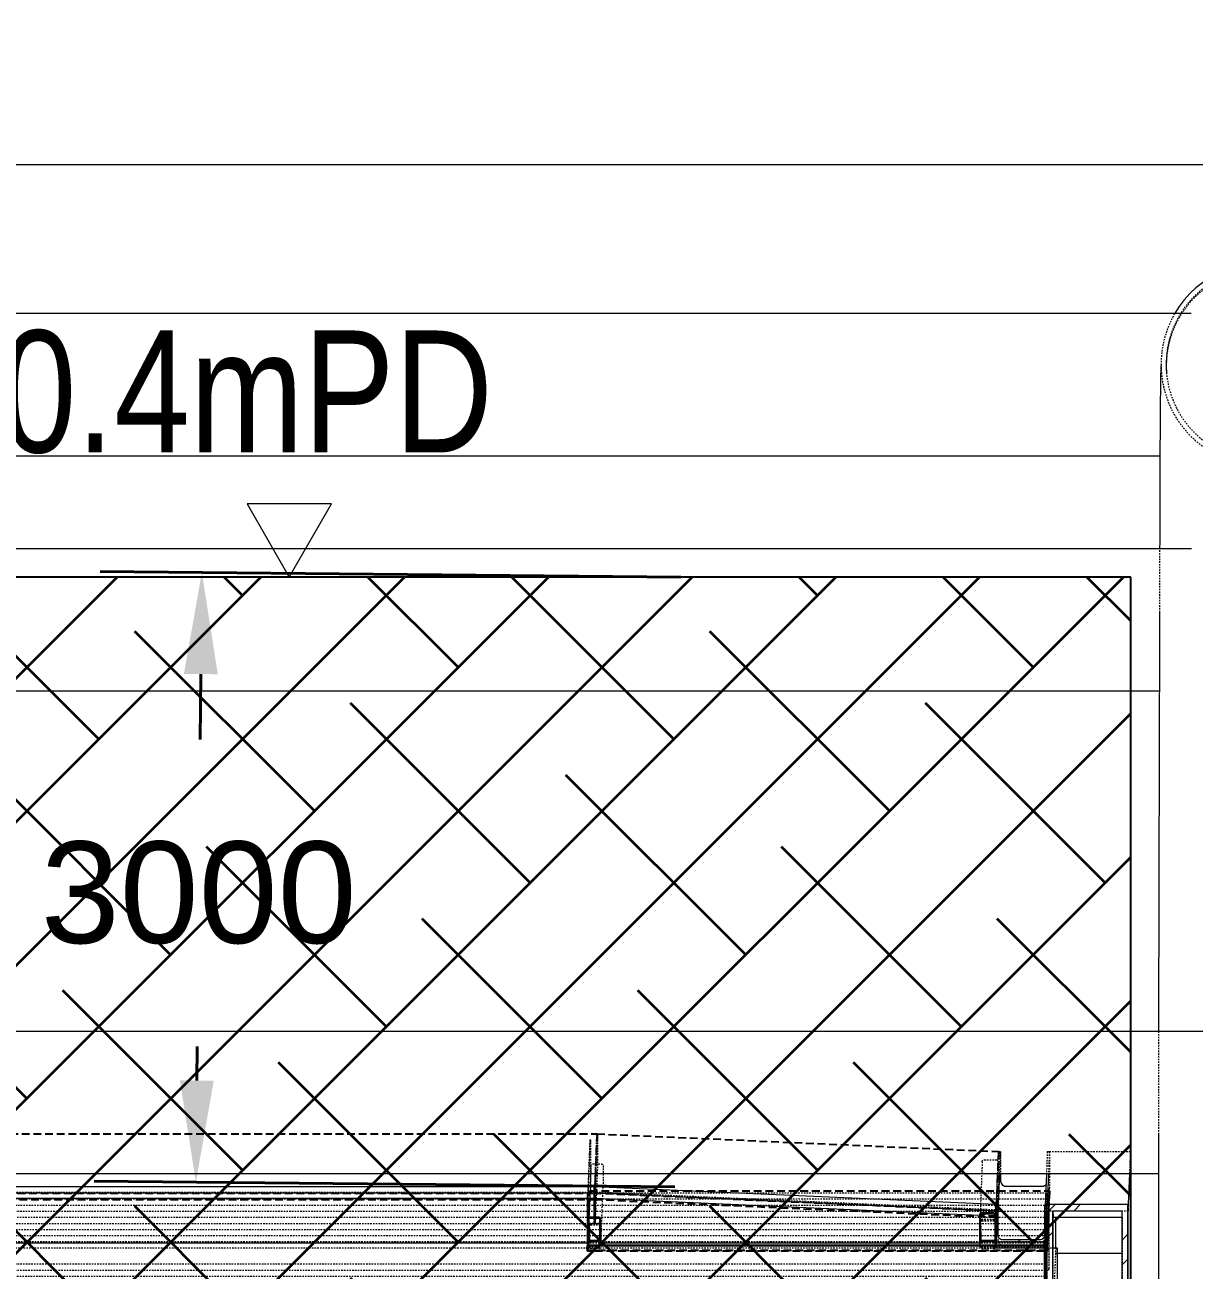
# Model space of a CAD drawing. Header units: millimetres. Extents: x 50357 to 985146, y 723188 to 1803594.
# Drawn here: x 877864 to 883615, y 751164 to 757290 of the extents above; entities that cross this region are included whole.
import ezdxf
from ezdxf.enums import TextEntityAlignment as Align

# ---------------------------------------------------------------- set-up
doc = ezdxf.new("R2010")
doc.units = ezdxf.units.MM
doc.header["$LTSCALE"] = 3
doc.header["$MEASUREMENT"] = 0
doc.linetypes.add('DASHED', pattern=[19.05, 12.7, -6.35])
doc.linetypes.add('Member Hidden', pattern=[4.5, 2.5, -2])
doc.layers.get('Defpoints').update_dxf_attribs({"color": 32})
for name, color, linetype, lineweight in [('-Dim', 7, 'Continuous', 40), ('01-txt', 7, 'Continuous', 25), ('Hatch (HOR not under LTC submission)', 252, 'Continuous', 35)]:
    doc.layers.add(name, color=color, linetype=linetype, lineweight=lineweight)
doc.layers.add('00-TITLEBOX', color=7, linetype='Continuous')
for name, color, linetype, lineweight, true_color in [('A-FLOR', 7, 'Continuous', 5, 0x6e6e6e), ('A-FLOR-HDLN', 7, 'DASHED', 25, 0x6e6e6e), ('A-FLOR-PATT', 7, 'Continuous', 13, 0x6e6e6e), ('S-BEAM', 7, 'Continuous', 13, 0x6e6e6e), ('S-BEAM-HDLN', 7, 'Member Hidden', 13, 0x6e6e6e)]:
    doc.layers.add(name, color=color, linetype=linetype, lineweight=lineweight, true_color=true_color)
doc.styles.get("Standard").update_dxf_attribs({"font": 'arial.ttf'})
doc.styles.add('Style-Arial', font='arial.ttf', dxfattribs={"width": 0.8, "height": 5})
doc.dimstyles.get("Standard").update_dxf_attribs({"dimtxt": 0.5, "dimasz": 0.5, "dimexe": 0.18, "dimexo": 0.0625, "dimgap": 0.09, "dimtad": 0, "dimtih": 1, "dimtoh": 1, "dimdec": 3, "dimzin": 0, "dimdsep": 46, "dimtxsty": 'Standard', "dimcen": 0.09, "dimclrd": 256, "dimclre": 256, "dimclrt": 256, "dimadec": 0, "dimazin": 0, "dimtfac": 1, "dimtdec": 3, "dimtofl": 0, "dimtmove": 0, "dimatfit": 3, "dimfxl": 1, "dimtolj": 1, "dimtzin": 0, "dimlwd": -1, "dimlwe": -1, "dimarcsym": 0})
pattern_1 = [(45, (939408.4, 738060), (-251.4472, 251.4472), []), (45, (939408.4, 738441), (-251.4472, 251.4472), [])]

# ---------------------------------------------------------------- blocks, each defined once
blk = doc.blocks.new('*D346')
at = {"layer": '-Dim', "transparency": 16777216}
for p, q in [((881090.1, 754573.4), (878234.2, 754601.4)), ((878729.2, 754096.5), (878726.1, 753774.7)), ((878709.6, 752096.6), (878711.2, 752263.8)), ((881060.7, 751573.5), (878204.7, 751601.5))]:
    blk.add_line(p, q, dxfattribs=at)
for points in [[(878645.9, 754097.3), (878812.6, 754095.7), (878734.1, 754596.5)], [(878626.3, 752097.4), (878792.9, 752095.8), (878704.7, 751596.6)]]:
    blk.add_solid(points, dxfattribs=at)
at = {"layer": 'Defpoints', "color": 0, "transparency": 16777216}
for p in [(878734.1, 754596.5), (881090.2, 754573.4), (881060.7, 751573.5)]:
    blk.add_point(p, dxfattribs=at)
at = {"layer": '-Dim', "transparency": 16777216, "insert": (878718.7, 753019.2), "char_height": 500, "attachment_point": 5}
blk.add_mtext('\\A1;3000', dxfattribs=at)
blk = doc.blocks.new('Built Up Member - S6_BUILT-UP BOX D350xB150xTF11xTW11 THK-3509503-SEC D_1')
at = {"layer": 'S-BEAM-HDLN'}
for p, q in [((-673680.6, 27116.3), (-673680.6, 27355)), ((-673680.6, 27355), (-672134.7, 27355)), ((-672132.5, 27355), (-671535.6, 27355)), ((-671533.1, 27355), (-668399.7, 27355)), ((-668397.2, 27355), (-667804.1, 27355)), ((-667801.9, 27355), (-666243.3, 27355)), ((-666243.2, 27355), (-666243.3, 27355)), ((-666243.3, 27355), (-666243.3, 27005)), ((-666243.3, 27344), (-666243.2, 27344)), ((-666243.2, 27344), (-666243.2, 27355)), ((-666243.2, 27344), (-666243.2, 27016)), ((-673680.6, 27005), (-673680.6, 27115.9)), ((-673680.6, 27005), (-666243.3, 27005)), ((-666243.2, 27016), (-666243.3, 27016)), ((-666243.3, 27005), (-666243.2, 27005)), ((-666243.2, 27005), (-666243.2, 27016))]:
    blk.add_line(p, q, dxfattribs=at)
blk = doc.blocks.new('Built Up Member - S6_BUILT-UP BOX D350xB150xTF11xTW11 THK-3509505-SEC D_1')
at = {"layer": 'S-BEAM-HDLN'}
for p, q in [((-673681.8, 27138.5), (-673681.8, 27325)), ((-673681.8, 27325), (-672811.9, 27325)), ((-672809.7, 27325), (-672212.8, 27325)), ((-672210.2, 27325), (-672134.7, 27325)), ((-672132.5, 27325), (-672088.3, 27325)), ((-672086.1, 27325), (-671535.6, 27325)), ((-671533.4, 27325), (-668399.7, 27325)), ((-668397.5, 27325), (-667846.5, 27325)), ((-667844.2, 27325), (-667804.1, 27325)), ((-667801.9, 27325), (-667722.7, 27325)), ((-667720.2, 27325), (-667127.2, 27325)), ((-667124.9, 27325), (-666231.8, 27325)), ((-666231.7, 27325), (-666231.8, 27325)), ((-666231.8, 27325), (-666231.8, 26975)), ((-666231.7, 27314), (-666231.7, 27325)), ((-666231.8, 27314), (-666231.7, 27314)), ((-666231.7, 27314), (-666231.7, 26986)), ((-673681.8, 26975), (-673681.8, 27138.2)), ((-673681.8, 26975), (-666231.8, 26975)), ((-666231.7, 26986), (-666231.8, 26986)), ((-666231.8, 26975), (-666231.7, 26975)), ((-666231.7, 26975), (-666231.7, 26986))]:
    blk.add_line(p, q, dxfattribs=at)
blk = doc.blocks.new('Built Up Member - S6_BUILT-UP BOX D350xB150xTF11xTW11 THK-V93-SEC D_1')
at = {"layer": 'S-BEAM-HDLN'}
for p, q in [((-673670.3, 26945), (-673670.3, 27295)), ((-673670.3, 27295), (-672889.9, 27295)), ((-672887.4, 27295), (-672811.9, 27295)), ((-672809.7, 27295), (-672765.4, 27295)), ((-672763.1, 27295), (-672212.8, 27295)), ((-672210.5, 27295), (-672088.3, 27295)), ((-672086.1, 27295), (-667846.5, 27295)), ((-667844.2, 27295), (-667722.7, 27295)), ((-667720.5, 27295), (-667169.4, 27295)), ((-667167.2, 27295), (-667127.2, 27295)), ((-667124.9, 27295), (-667045.7, 27295)), ((-667043.1, 27295), (-666245.7, 27295)), ((-666245.6, 27295), (-666245.7, 27295)), ((-666245.7, 27295), (-666245.7, 26945)), ((-666245.7, 27284), (-666245.6, 27284)), ((-666245.6, 27284), (-666245.6, 27295)), ((-666245.6, 27284), (-666245.6, 26956)), ((-673670.3, 26945), (-666245.7, 26945)), ((-666245.6, 26956), (-666245.7, 26956)), ((-666245.7, 26945), (-666245.6, 26945)), ((-666245.6, 26945), (-666245.6, 26956))]:
    blk.add_line(p, q, dxfattribs=at)
blk = doc.blocks.new('Built Up Member - S6_BUILT-UP BOX D350xB150xTF11xTW11 THK-V94-SEC D_1')
at = {"layer": 'S-BEAM-HDLN'}
for p, q in [((-673671.5, 26915), (-673671.5, 27265)), ((-673671.5, 27265), (-673441.5, 27265)), ((-673440.2, 27265), (-672889.9, 27265)), ((-672887.7, 27265), (-672765.4, 27265)), ((-672763.1, 27265), (-667169.4, 27265)), ((-667167.2, 27265), (-667045.7, 27265)), ((-667043.4, 27265), (-666492.3, 27265)), ((-666491.2, 27265), (-666246.9, 27265)), ((-666246.8, 27265), (-666246.9, 27265)), ((-666246.9, 27265), (-666246.9, 26915)), ((-666246.8, 27254), (-666246.8, 27265)), ((-666246.9, 27254), (-666246.8, 27254)), ((-666246.8, 27254), (-666246.8, 26926)), ((-673671.5, 26915), (-666246.9, 26915)), ((-666246.8, 26926), (-666246.9, 26926)), ((-666246.9, 26915), (-666246.8, 26915)), ((-666246.8, 26915), (-666246.8, 26926))]:
    blk.add_line(p, q, dxfattribs=at)
blk = doc.blocks.new('Built Up Member - S6_BUILT-UP BOX D350xB150xTF11xTW11 THK-V95-SEC D_1')
at = {"layer": 'S-BEAM-HDLN'}
for p, q in [((-673672.7, 26885), (-673672.7, 27235)), ((-673672.7, 27235), (-673441.5, 27235)), ((-673440.2, 27235), (-666492.3, 27235)), ((-666491.2, 27235), (-666248.1, 27235)), ((-666248, 27235), (-666248.1, 27235)), ((-666248.1, 27235), (-666248.1, 26885)), ((-666248.1, 27224), (-666248, 27224)), ((-666248, 27224), (-666248, 27235)), ((-666248, 27224), (-666248, 26896)), ((-666248, 26896), (-666248.1, 26896)), ((-666248, 26885), (-666248, 26896)), ((-673672.7, 26885), (-666248.1, 26885)), ((-666248.1, 26885), (-666248, 26885))]:
    blk.add_line(p, q, dxfattribs=at)
blk = doc.blocks.new('Built Up Member - S6_BUILT-UP BOX D350xB150xTF11xTW11 THK-V96-SEC D_1')
at = {"layer": 'S-BEAM-HDLN'}
for p, q in [((-673673.9, 26855), (-673673.9, 27205)), ((-673673.9, 27205), (-666249.3, 27205)), ((-666249.2, 27205), (-666249.3, 27205)), ((-666249.3, 27205), (-666249.3, 26855)), ((-666249.2, 27194), (-666249.2, 27205)), ((-666249.3, 27194), (-666249.2, 27194)), ((-666249.2, 27194), (-666249.2, 26866)), ((-673673.9, 26855), (-666249.3, 26855)), ((-666249.2, 26866), (-666249.3, 26866)), ((-666249.3, 26855), (-666249.2, 26855)), ((-666249.2, 26855), (-666249.2, 26866))]:
    blk.add_line(p, q, dxfattribs=at)
blk = doc.blocks.new('Built Up Member - S6_BUILT-UP BOX D350xB150xTF11xTW11 THK-3509506-SEC D_1')
at = {"layer": 'S-BEAM-HDLN'}
for p, q in [((-673676.3, 26795), (-673676.3, 27145)), ((-673676.3, 27145), (-666251.7, 27145)), ((-666251.6, 27145), (-666251.7, 27145)), ((-666251.7, 27145), (-666251.7, 27117.2)), ((-666251.6, 27134), (-666251.6, 27145)), ((-666251.7, 27134), (-666251.6, 27134)), ((-666251.7, 27116.9), (-666251.7, 26795)), ((-666251.6, 27134), (-666251.6, 27117.5)), ((-666251.6, 27117.1), (-666251.6, 26806)), ((-673676.3, 26795), (-666251.7, 26795)), ((-666251.6, 26806), (-666251.7, 26806)), ((-666251.7, 26795), (-666251.6, 26795)), ((-666251.6, 26795), (-666251.6, 26806))]:
    blk.add_line(p, q, dxfattribs=at)
blk = doc.blocks.new('Built Up Member - S6_BUILT-UP BOX D350xB150xTF11xTW11 THK-V97-SEC D_1')
at = {"layer": 'S-BEAM-HDLN'}
for p, q in [((-673677.5, 26765), (-673677.5, 27115)), ((-673677.5, 27115), (-666252.9, 27115)), ((-666252.8, 27115), (-666252.9, 27115)), ((-666252.9, 27115), (-666252.9, 27113.1)), ((-666252.9, 27112.7), (-666252.9, 26765)), ((-666252.9, 27104), (-666252.8, 27104)), ((-666252.8, 27113.4), (-666252.8, 27115)), ((-666252.8, 27104), (-666252.8, 27113)), ((-666252.8, 27104), (-666252.8, 26776)), ((-666252.8, 26776), (-666252.9, 26776)), ((-666252.8, 26765), (-666252.8, 26776)), ((-673677.5, 26765), (-666252.9, 26765)), ((-666252.9, 26765), (-666252.8, 26765))]:
    blk.add_line(p, q, dxfattribs=at)
blk = doc.blocks.new('Built Up Member - S6_BUILT-UP BOX D350xB150xTF11xTW11 THK-3509507-SEC D_1')
at = {"layer": 'S-BEAM'}
for p, q in [((-666211.4, 27085), (-666191.4, 27085)), ((-666191.3, 27085), (-666191.4, 27085)), ((-666191.4, 27085), (-666191.4, 26797)), ((-666191.3, 27074), (-666191.3, 27085)), ((-666191.3, 27074), (-666191.3, 27074)), ((-666191.3, 27074), (-666191.3, 26797)), ((-666241.4, 26735), (-666191.4, 26735)), ((-666191.4, 26735), (-666191.3, 26735))]:
    blk.add_line(p, q, dxfattribs=at)
at = {"layer": 'S-BEAM-HDLN'}
for p, q in [((-673691.4, 27085), (-666211.4, 27085)), ((-673691.4, 26735), (-673691.4, 27084)), ((-666191.3, 27074), (-666191.3, 27074)), ((-666191.4, 26797), (-666191.4, 26735)), ((-666191.3, 26797), (-666191.3, 26746)), ((-666191.3, 26735), (-666191.3, 26746)), ((-666191.3, 26746), (-666191.3, 26746))]:
    blk.add_line(p, q, dxfattribs=at)
blk = doc.blocks.new('Built Up Member - S6_BUILT-UP BOX D350xB150xTF11xTW11 THK-3509497-SEC D_1')
at = {"layer": 'S-BEAM'}
for p, q in [((-673680, 27098.1), (-673680, 27103.9)), ((-673680, 26759.5), (-673680, 27088.1)), ((-673443, 27109.5), (-673437.3, 27109.5)), ((-673437.1, 27109.5), (-673435, 27109.5)), ((-673370.7, 27109.5), (-671490, 27109.5)), ((-671445.8, 27109.5), (-671436.2, 27109.5)), ((-671433.2, 27109.5), (-668503.2, 27109.5)), ((-668500.2, 27109.5), (-668489.5, 27109.5)), ((-668445.3, 27109.5), (-666565, 27109.5)), ((-666500.7, 27109.5), (-666492.9, 27109.5)), ((-666255.4, 27106.6), (-666255.4, 27098)), ((-666255.4, 27098.5), (-666255.3, 27098.5)), ((-666255.4, 27088.1), (-666255.4, 26759.5)), ((-666255.3, 27098.5), (-666255.3, 27105.1)), ((-666255.3, 27086.7), (-666255.3, 26770.5)), ((-673680, 26759.5), (-666255.4, 26759.5)), ((-666255.3, 26770.5), (-666255.4, 26770.5)), ((-666255.4, 26759.5), (-666255.3, 26759.5)), ((-666255.3, 26759.5), (-666255.3, 26770.5))]:
    blk.add_line(p, q, dxfattribs=at)
at = {"layer": 'S-BEAM-HDLN'}
for p, q in [((-673680, 27103.9), (-673680, 27109.5)), ((-673680, 27109.5), (-673443.1, 27109.5)), ((-673680, 27088.1), (-673680, 27098)), ((-673437.2, 27109.5), (-673437.1, 27109.5)), ((-673435, 27109.5), (-673370.8, 27109.5)), ((-671489.9, 27109.5), (-671445.8, 27109.5)), ((-671436.2, 27109.5), (-671433.3, 27109.5)), ((-668503.2, 27109.5), (-668500.3, 27109.5)), ((-668489.5, 27109.5), (-668445.4, 27109.5)), ((-666565, 27109.5), (-666500.8, 27109.5)), ((-666492.8, 27109.5), (-666255.4, 27109.5)), ((-666255.3, 27109.5), (-666255.4, 27109.5)), ((-666255.4, 27109.5), (-666255.4, 27106.7)), ((-666255.4, 27098.5), (-666255.3, 27098.5)), ((-666255.4, 27098), (-666255.4, 27088.1)), ((-666255.3, 27105.2), (-666255.3, 27109.5)), ((-666255.3, 27098.5), (-666255.3, 27086.7)), ((-666255.3, 26770.5), (-666255.4, 26770.5))]:
    blk.add_line(p, q, dxfattribs=at)
blk = doc.blocks.new('Circular Hollow Sections - A1_CHS Ø 1000x25 THK-3673371-SEC D_1')
at = {"layer": 'S-BEAM', "flags": 128}
for points in [[(-665685.5, 30522.8), (-665685.4, 30560.3), (-665684.1, 30925.6), (-665682.8, 31192.6), (-665681.4, 31360.8), (-665680.3, 31417.1)], [(-665690.6, 28148), (-665689.3, 28880.6), (-665688, 29537), (-665686.7, 30097.1), (-665686.4, 30211.7)], [(-665693.1, 26345.9), (-665691.8, 27283.8), (-665691.3, 27643)]]:
    blk.add_lwpolyline(points, dxfattribs=at)
at = {"layer": 'S-BEAM-HDLN'}
blk.add_line((-665686.4, 30211.8), (-665685.5, 30522.8), dxfattribs=at)
at = {"layer": 'S-BEAM-HDLN', "flags": 128}
for points in [[(-665680.3, 31417.1), (-665680.1, 31429.9), (-665680, 31431)], [(-665691.3, 27643), (-665690.6, 28129.2), (-665690.6, 28148)]]:
    blk.add_lwpolyline(points, dxfattribs=at)
blk = doc.blocks.new('Circular Hollow Sections - A1_CHS Ø 1000x25 THK-5263667-SEC D_1')
at = {"layer": 'S-BEAM'}
blk.add_line((-664679.6, 31423.6), (-664680, 31431), dxfattribs=at)
blk.add_ellipse((-665180, 31431), major_axis=(497.1, 53.6), ratio=0.999987, start_param=6.17583, end_param=8.795606, dxfattribs=at)
for points in [[(-664681.2, 31463.4), (-664681.2, 31463.2), (-664681.2, 31463), (-664681.2, 31462.8)], [(-664679.6, 31423.6), (-664679.6, 31411), (-664680.1, 31398.4), (-664681, 31385.8)]]:
    blk.add_open_spline(points, degree=3, dxfattribs=at)
at = {"layer": 'S-BEAM-HDLN'}
blk.add_line((-665680, 31431), (-665679.6, 31423.6), dxfattribs=at)
for major_axis, start_param, end_param in [((472.3, 50.9), 6.17583, 9.317423), ((497.1, 53.6), 2.51252, 3.034237), ((497.1, 53.6), 3.034237, 6.17583), ((472.3, 50.9), 3.034237, 4.277672), ((472.3, 50.9), 4.278331, 6.17583)]:
    blk.add_ellipse((-665180, 31431), major_axis=major_axis, ratio=0.999987, start_param=start_param, end_param=end_param, dxfattribs=at)
blk.add_open_spline([(-664706.3, 31463.6), (-664707.3, 31475.7), (-664711.9, 31513.1), (-664727.1, 31574.7), (-664757.2, 31645.3), (-664798.2, 31710.2), (-664849.1, 31767.7), (-664908.6, 31816.2), (-664975.1, 31854.6), (-665046.9, 31881.9), (-665122.1, 31897.2), (-665198.8, 31900.3), (-665275.1, 31891.1), (-665348.8, 31869.7), (-665418.2, 31836.8), (-665481.3, 31793.2), (-665536.7, 31740), (-665580.9, 31681.1), (-665614.2, 31619.2), (-665637.4, 31556.2), (-665649.1, 31501.5), (-665653.8, 31457.1), (-665654.6, 31434.8), (-665654.6, 31423.6)], degree=3, knots=[0.0268149, 0.0268149, 0.0268149, 0.0268149, 0.0512821, 0.1025641, 0.1538462, 0.2051282, 0.2564103, 0.3076923, 0.3589744, 0.4102564, 0.4615385, 0.5128205, 0.5641026, 0.6153846, 0.6666667, 0.7179487, 0.7692308, 0.8205128, 0.8653846, 0.9102564, 0.9551282, 0.9775641, 1, 1, 1, 1], dxfattribs=at)
for points in [[(-665654.6, 31423.6), (-665654.6, 31413.1), (-665654.3, 31402.7), (-665653.6, 31392.3)], [(-664679.6, 31428.3), (-664679.6, 31426.7), (-664679.6, 31425.2), (-664679.6, 31423.6)]]:
    blk.add_open_spline(points, degree=3, dxfattribs=at)
blk = doc.blocks.new('Rectangular Hollow Sections - RHS120x60x5-V17-SEC D_1')
at = {"layer": 'S-BEAM'}
for p, q in [((-668497.8, 27226.1), (-668497.8, 27126.1)), ((-668492.8, 27126.1), (-668492.8, 27226.1)), ((-668447.8, 27236.1), (-668487.8, 27236.1)), ((-668487.8, 27231.1), (-668447.8, 27231.1)), ((-668442.8, 27226.1), (-668442.8, 27126.1)), ((-668436.3, 27200.2), (-668437.8, 27226.6)), ((-668437.8, 27126.1), (-668437.8, 27226.1)), ((-668491.3, 27151.4), (-668491.3, 27122.6)), ((-668436.3, 27151.4), (-668436.3, 27109.5)), ((-668497.7, 27125.6), (-668496.5, 27102.8)), ((-668447.8, 27121.1), (-668487.8, 27121.1)), ((-668487.8, 27116.1), (-668447.8, 27116.1))]:
    blk.add_line(p, q, dxfattribs=at)
at = {"layer": 'S-BEAM', "flags": 128}
for points in [[(-668487.8, 27236.1), (-668490, 27235.9), (-668492.1, 27235.1), (-668494, 27233.9), (-668495.6, 27232.3), (-668496.8, 27230.4), (-668497.5, 27228.3), (-668497.8, 27226.1)], [(-668492.8, 27226.1), (-668492.6, 27227.2), (-668492.3, 27228.3), (-668491.7, 27229.2), (-668490.9, 27230), (-668489.9, 27230.6), (-668488.9, 27231), (-668487.8, 27231.1)], [(-668437.8, 27226.1), (-668438, 27228.3), (-668438.7, 27230.4), (-668439.9, 27232.3), (-668441.5, 27233.9), (-668443.4, 27235.1), (-668445.5, 27235.9), (-668447.8, 27236.1)], [(-668447.8, 27231.1), (-668446.6, 27231), (-668445.6, 27230.6), (-668444.6, 27230), (-668443.8, 27229.2), (-668443.2, 27228.3), (-668442.9, 27227.2), (-668442.8, 27226.1)], [(-668497.8, 27126.1), (-668497.5, 27123.9), (-668496.8, 27121.8), (-668495.6, 27119.9), (-668494, 27118.3), (-668492.3, 27117.2)], [(-668487.8, 27121.1), (-668488.9, 27121.2), (-668489.9, 27121.6), (-668490.9, 27122.2), (-668491.7, 27123), (-668492.3, 27123.9), (-668492.6, 27125), (-668492.8, 27126.1)], [(-668492.1, 27117.1), (-668490, 27116.3), (-668487.8, 27116.1)], [(-668447.8, 27116.1), (-668445.5, 27116.3), (-668443.4, 27117.1), (-668441.5, 27118.3), (-668439.9, 27119.9), (-668438.7, 27121.8), (-668438, 27123.9), (-668437.8, 27126.1)], [(-668442.8, 27126.1), (-668442.9, 27125), (-668443.2, 27123.9), (-668443.8, 27123), (-668444.6, 27122.2), (-668445.6, 27121.6), (-668446.6, 27121.2), (-668447.8, 27121.1)]]:
    blk.add_lwpolyline(points, dxfattribs=at)
at = {"layer": 'S-BEAM-HDLN'}
for p, q in [((-668446.3, 27204.6), (-668486.3, 27204.6)), ((-668491.3, 27199.6), (-668491.3, 27151.5)), ((-668436.3, 27199.6), (-668436.3, 27151.4)), ((-668496.5, 27102.8), (-668496.3, 27099.1)), ((-668496.3, 27099.6), (-668496.3, 27103)), ((-668446.3, 27089.6), (-668486.3, 27089.6)), ((-668436.3, 27109.5), (-668436.3, 27099.6))]:
    blk.add_line(p, q, dxfattribs=at)
for centre, major_axis, start_param, end_param in [((-668486.3, 27199.6), (4.99, 0.27), 1.516527, 3.087323), ((-668446.3, 27199.6), (4.99, 0.27), 0.731129, 1.516528), ((-668486.3, 27099.6), (9.99, 0.54), 3.087324, 4.65812), ((-668446.3, 27099.6), (9.99, 0.54), 4.65812, 6.228916)]:
    blk.add_ellipse(centre, major_axis=major_axis, ratio=0.999952, start_param=start_param, end_param=end_param, dxfattribs=at)

msp = doc.modelspace()

# ---------------------------------------------------------------- hatches: boundary and pattern name
at = {"layer": 'A-FLOR-PATT'}
h = msp.add_hatch(dxfattribs=at)
h.set_pattern_fill('FP_1', color=256, style=0, pattern_type=2)
h.set_pattern_definition(pattern_1)
h.paths.add_polyline_path([(882889.3695, 751284.0135), (882889.3695, 751287.0135), (880629.1685, 751287.0257), (880629.1685, 751284.0257), (882811.6989, 751284.014)], flags=0)
h.paths.add_polyline_path([(877699.1758, 751284.0417), (877699.1758, 751287.0417), (875439.1754, 751287.0538), (875439.1754, 751284.0538), (877683.7323, 751284.0418)], flags=0)
at = {"layer": 'Hatch (HOR not under LTC submission)'}
h = msp.add_hatch(dxfattribs=at)
h.set_pattern_fill('ANSI38', color=256, scale=4000)
h.paths.add_polyline_path([(883302.7731, 754573.5724), (867748.3436, 754573.5724), (867748.3436, 741228.5978), (870806.1362, 741227.6876), (883302.7731, 741227.6882)])
at = {"layer": 'S-BEAM'}
h = msp.add_hatch(dxfattribs=at)
h.set_pattern_fill('FP_1', color=256, style=0, pattern_type=2)
h.set_pattern_definition(pattern_1)
h.paths.add_polyline_path([(882889.3169, 751302.5139), (882889.3169, 751482.5228), (882879.3169, 751482.5229), (882878.6901, 751331.9524), (882876.8412, 751326.6681), (882873.8627, 751321.9277), (882869.9042, 751317.969), (882865.164, 751314.9904), (882859.88, 751313.1414), (882854.3169, 751312.5146), (882668.7539, 751313.1424), (882663.4698, 751314.9915), (882658.7297, 751317.9701), (882654.7711, 751321.9289), (882651.7927, 751326.6693), (882649.9382, 751332.0024), (882649.3169, 751337.5169), (882649.3169, 751482.5241), (882639.3169, 751482.5241), (882639.3169, 751302.5152), (882811.6989, 751302.5143)], flags=0)
h = msp.add_hatch(dxfattribs=at)
h.set_pattern_fill('FP_1', color=256, style=0, pattern_type=2)
h.set_pattern_definition(pattern_1)
h.paths.add_polyline_path([(883289.317, 750956.0227), (883289.317, 751486.0482), (882889.3169, 751486.0503), (882889.3169, 750956.0248), (883125.656, 750956.0236)], flags=0)
h.paths.add_polyline_path([(883259.317, 750986.0243), (882919.3169, 750986.0261), (882919.3169, 751456.0487), (883259.317, 751456.0469), (883259.317, 751060.7542)], flags=0)

# ---------------------------------------------------------------- linework, layer by layer
at = {"linetype": 'Continuous', "lineweight": 0, "ltscale": 2, "flags": 128}
msp.add_lwpolyline([(851718.8573, 756603.5248), (870436.0915, 756603.5248), (870686.0915, 755916.6554), (871186.0915, 757290.3941), (871436.0915, 756603.5248), (892174.2785, 756603.5248)], dxfattribs=at)
at = {"layer": '00-TITLEBOX'}
msp.add_lwpolyline([(883302.7731, 754573.5724), (867748.3436, 754573.5724), (867748.3436, 741228.5978), (870806.1362, 741227.6876), (883302.7731, 741227.6882)], close=True, dxfattribs=at)
at = {"layer": '01-txt', "lineweight": 20}
msp.add_lwpolyline([(879164.201, 754573.5943), (879372.0471, 754933.5943), (878956.3549, 754933.5943)], close=True, dxfattribs=at)
at = {"layer": 'A-FLOR', "lineweight": 25}
msp.add_line((880670.2781, 751639.9895), (880667.6414, 751573.3085), dxfattribs=at)
at = {"layer": 'A-FLOR'}
for p, q in [((880664.6367, 751573.4417), (877664.1731, 751573.4574)), ((877664.1731, 751543.4574), (880664.6367, 751543.4417)), ((882639.3338, 751485.9312), (880664.6367, 751573.4417)), ((880664.6367, 751543.4417), (882639.3338, 751455.9312)), ((880629.1853, 751516.9832), (877700.6106, 751516.983)), ((880662.0086, 751516.9832), (880633.6084, 751516.9832)), ((882559.1946, 751433.0978), (880668.4456, 751516.878)), ((882639.3338, 751455.9312), (882639.3338, 751485.9312)), ((882639.5188, 751482.5241), (882639.3338, 751485.9312)), ((882889.3695, 751287.0135), (880629.1685, 751287.0257)), ((880629.1685, 751287.0257), (880629.1685, 751284.0257)), ((882889.3695, 751284.0135), (882889.3695, 751287.0135)), ((880629.1685, 751284.0257), (882889.3695, 751284.0135)), ((880629.5392, 751277.0497), (880629.1685, 751284.0257)), ((882889.3169, 751256.9831), (882877.0654, 751256.9831))]:
    msp.add_line(p, q, dxfattribs=at)
at = {"layer": 'A-FLOR-HDLN'}
for p, q in [((877677.5032, 751834.416), (880677.9669, 751834.4375)), ((880677.9669, 751834.4375), (880670.2781, 751639.9902)), ((880677.9669, 751834.4375), (882652.7757, 751746.9517)), ((882652.7757, 751746.9517), (882641.1912, 751453.9831)), ((882641.2008, 751424.226), (882652.7757, 751716.9517)), ((882652.7757, 751746.9517), (882652.7757, 751716.9517)), ((880666.3429, 751541.4831), (877665.8801, 751541.4831)), ((880634.689, 751355.8194), (880642.496, 751553.9138)), ((880642.496, 751553.9138), (881104.0933, 751553.9171)), ((880664.6367, 751543.4417), (880666.0734, 751516.9832)), ((882641.1512, 751453.9831), (880666.3429, 751541.4831)), ((880666.959, 751556.0523), (880666.3829, 751541.4831)), ((880667.6414, 751573.3079), (880667.0583, 751558.5615)), ((881106.334, 751553.9171), (882902.7757, 751553.9301)), ((882902.7757, 751553.9301), (882891.1911, 751259.9831)), ((882891.1911, 751256.9831), (882902.7757, 751550.9301)), ((882902.7757, 751553.9301), (882902.7757, 751550.9301)), ((877665.8801, 751511.4831), (880666.3429, 751511.4831)), ((880633.5588, 751516.9832), (880629.2349, 751516.9832)), ((880666.0734, 751516.9832), (880662.0583, 751516.9832)), ((880668.3961, 751516.8802), (880666.0734, 751516.9831)), ((880666.3429, 751511.4831), (882641.1512, 751423.9831)), ((882640.7702, 751459.4831), (882639.5189, 751482.5237)), ((882640.7702, 751429.4831), (882559.2441, 751433.0956)), ((882639.3665, 751455.329), (882640.7702, 751429.4831)), ((882640.7702, 751459.4831), (882640.7702, 751429.4831)), ((882641.1512, 751453.9831), (882641.1512, 751423.9831)), ((880633.9206, 751336.3221), (880634.5898, 751353.3019)), ((880630.9212, 751260.214), (880632.1747, 751292.0209)), ((880632.2349, 751293.5498), (880633.5585, 751327.1337)), ((880633.6577, 751329.6514), (880633.8214, 751333.8053)), ((880630.6055, 751256.9831), (880629.5392, 751277.0492)), ((882877.0158, 751256.9831), (880630.6055, 751256.9831)), ((882891.1911, 751259.9831), (880630.9121, 751259.9831)), ((880630.9121, 751258.9093), (880630.9121, 751256.9831)), ((882890.8058, 751256.9831), (882889.3665, 751256.9831)), ((882889.3695, 751284.0135), (882890.8058, 751256.9831)), ((882890.8058, 751259.9831), (882889.4191, 751286.0799)), ((882890.8058, 751256.9831), (882890.8058, 751259.9831)), ((882890.8554, 751256.9831), (882891.1911, 751256.9831)), ((882891.1911, 751259.9831), (882891.1911, 751256.9831))]:
    msp.add_line(p, q, dxfattribs=at)
at = {"layer": 'S-BEAM'}
for p, q in [((883600.3899, 755870.5667), (874752.0809, 755870.5667)), ((874898.5466, 755170.5667), (883448.5466, 755170.5667)), ((883601.1779, 754713.2944), (874739.9627, 754713.2944)), ((874895.006, 754013.2944), (883445.006, 754013.2944)), ((883941.0765, 752338.4965), (874402.0779, 752338.4965)), ((874890.7896, 751638.4965), (883440.7897, 751638.4965)), ((882642.2152, 751482.5241), (882648.5018, 751639.9895)), ((882651.0805, 751454.1038), (882658.5018, 751639.9895)), ((882662.773, 751639.9895), (882662.773, 751601.9632)), ((882888.5017, 751639.9895), (882882.2151, 751482.5228)), ((882898.5017, 751639.9895), (882892.3559, 751486.0503)), ((882898.5017, 751639.9895), (882892.3559, 751486.0503)), ((883291.0747, 751453.9591), (883298.5017, 751639.9895)), ((883302.7731, 751639.9895), (883302.7731, 751216.9328)), ((880632.1853, 751543.5805), (880629.1853, 751543.5805)), ((880629.1853, 751543.5805), (880629.1853, 751292.0684)), ((880632.1853, 751292.0684), (880632.1853, 751543.5805)), ((880667.0086, 751572.355), (880662.0086, 751572.3551)), ((880662.0086, 751572.3551), (880662.0086, 751425.3479)), ((880667.0086, 751425.3479), (880667.0086, 751572.355)), ((882687.773, 751576.9611), (882867.7731, 751576.9624)), ((880668.4456, 751475.2448), (880668.4454, 751425.0866)), ((882649.3169, 751482.5241), (882639.3169, 751482.5241)), ((882639.3169, 751482.5241), (882639.3169, 751302.5152)), ((882649.3169, 751337.5169), (882649.3169, 751482.5241)), ((882649.3169, 751482.5241), (882650.7679, 751455.6884)), ((882889.3169, 751482.5228), (882879.3169, 751482.5229)), ((882879.3169, 751482.5229), (882879.3169, 751337.5157)), ((883289.317, 751486.0482), (882889.3169, 751486.0503)), ((882889.3169, 751486.0503), (882889.3169, 750956.0248)), ((882889.3169, 751302.5139), (882889.3169, 751482.5228)), ((883289.317, 750956.0227), (883289.317, 751486.0482)), ((883289.317, 751486.0482), (883291.078, 751453.9705)), ((880662.0086, 751425.3479), (880667.0086, 751425.3479)), ((882559.1946, 751435.0711), (882559.1946, 751315.0653)), ((882564.1946, 751315.0653), (882564.1946, 751435.0711)), ((882629.1946, 751445.0712), (882569.1946, 751445.0715)), ((882569.1946, 751440.0713), (882629.1946, 751440.071)), ((882634.1946, 751435.0707), (882634.1946, 751315.0649)), ((882640.0443, 751419.6984), (882639.1799, 751435.6131)), ((882639.1946, 751315.0649), (882639.1946, 751435.0707)), ((882650.7672, 751329.7504), (882650.7672, 751459.0401)), ((882651.0309, 751328.9965), (882651.0309, 751459.0401)), ((882919.3169, 751456.0487), (883259.317, 751456.0469)), ((882919.3169, 750986.0261), (882919.3169, 751456.0487)), ((882919.3169, 751456.0487), (882921.0779, 751423.9719)), ((882921.075, 751423.9619), (883259.317, 751423.9619)), ((882921.076, 751273.9831), (882921.075, 751423.9619)), ((882932.7731, 751423.9619), (882932.7731, 751273.9831)), ((883259.317, 751456.0469), (883259.317, 750986.0243)), ((883291.0785, 750924.0073), (883291.0747, 751453.9591)), ((880633.6084, 751393.0823), (880633.6079, 751298.4966)), ((882565.631, 751349.9976), (882565.6308, 751311.6023)), ((880629.1853, 751292.0684), (880632.1853, 751292.0684)), ((880629.1853, 751292.0684), (880629.4567, 751287.0257)), ((880632.1853, 751292.0684), (880632.4567, 751287.0257)), ((882559.2093, 751314.5229), (882560.4439, 751291.794)), ((882629.1946, 751310.0647), (882569.1946, 751310.065)), ((882569.1946, 751305.0648), (882629.1946, 751305.0645)), ((882639.3169, 751302.5152), (882889.3169, 751302.5139)), ((882639.3169, 751302.5152), (882639.6906, 751295.6043)), ((882854.3169, 751312.5146), (882674.3169, 751312.5155)), ((882941.1111, 751246.9329), (883259.317, 751246.9353)), ((883302.7731, 751216.9328), (883291.1281, 750925.2496))]:
    msp.add_line(p, q, dxfattribs=at)
at = {"layer": 'S-BEAM', "flags": 128}
for points in [[(882662.773, 751601.9632), (882663.3998, 751596.3997), (882665.2488, 751591.1151), (882668.2273, 751586.3746), (882672.1858, 751582.4157), (882676.9259, 751579.437), (882682.21, 751577.5879), (882687.773, 751576.9611)], [(882867.7731, 751576.9624), (882873.3361, 751577.5893), (882878.6202, 751579.4385), (882883.3603, 751582.4172), (882886.4091, 751585.3003)], [(882569.1946, 751445.0715), (882566.9694, 751444.8208), (882564.8557, 751444.0812), (882562.9597, 751442.8898), (882561.3762, 751441.3063), (882560.1849, 751439.4101), (882559.4453, 751437.2964), (882559.1946, 751435.0711)], [(882564.1946, 751435.0711), (882564.3199, 751436.1837), (882564.6897, 751437.2406), (882565.2854, 751438.1887), (882566.0771, 751438.9804), (882567.0251, 751439.5761), (882568.082, 751439.9459), (882569.1946, 751440.0713)], [(882639.1946, 751435.0707), (882638.9439, 751437.296), (882638.2043, 751439.4097), (882637.0129, 751441.3059), (882635.4295, 751442.8894), (882633.5334, 751444.0808), (882631.4198, 751444.8205), (882629.1946, 751445.0712)], [(882629.1946, 751440.071), (882630.3072, 751439.9456), (882631.364, 751439.5758), (882632.312, 751438.9801), (882633.1037, 751438.1883), (882633.6994, 751437.2402), (882634.0692, 751436.1834), (882634.1946, 751435.0707)], [(882559.1946, 751315.0653), (882559.4453, 751312.84), (882560.1849, 751310.7263), (882561.3762, 751308.8301), (882562.9597, 751307.2466), (882564.6683, 751306.1479)], [(882569.1946, 751310.065), (882568.082, 751310.1904), (882567.0251, 751310.5602), (882566.0771, 751311.1559), (882565.2854, 751311.9477), (882564.6897, 751312.8958), (882564.3199, 751313.9526), (882564.1946, 751315.0653)], [(882564.8557, 751306.0552), (882566.9694, 751305.3155), (882569.1946, 751305.0648)], [(882629.1946, 751305.0645), (882631.4198, 751305.3152), (882633.5334, 751306.0548), (882635.4295, 751307.2462), (882637.0129, 751308.8297), (882638.2043, 751310.7258), (882638.9439, 751312.8396), (882639.1946, 751315.0649)], [(882634.1946, 751315.0649), (882634.0692, 751313.9523), (882633.6994, 751312.8954), (882633.1037, 751311.9473), (882632.312, 751311.1556), (882631.364, 751310.5599), (882630.3072, 751310.1901), (882629.1946, 751310.0647)], [(882674.3169, 751312.5155), (882668.7539, 751313.1424), (882663.4698, 751314.9915), (882658.7297, 751317.9701), (882654.7711, 751321.9289), (882651.7927, 751326.6693), (882649.9437, 751331.9536), (882649.3169, 751337.5169)], [(882879.3169, 751337.5157), (882878.6901, 751331.9524), (882876.8412, 751326.6681), (882873.8627, 751321.9277), (882869.9042, 751317.969), (882865.164, 751314.9904), (882859.88, 751313.1414), (882854.3169, 751312.5146)]]:
    msp.add_lwpolyline(points, dxfattribs=at)
at = {"layer": 'S-BEAM-HDLN'}
for p, q in [((880642.496, 751804.4374), (880632.1832, 751543.6297)), ((880633.8698, 751510.4134), (880645.496, 751804.4374)), ((880642.496, 751804.4374), (880645.496, 751804.4374)), ((880645.496, 751804.4374), (880645.496, 751552.9146)), ((880675.4818, 751832.951), (880663.8612, 751539.0706)), ((880668.8612, 751539.0706), (880680.4818, 751832.9511)), ((880675.4818, 751832.951), (880680.4818, 751832.9511)), ((880680.4818, 751832.9511), (880680.4818, 751685.9377)), ((882648.5018, 751639.9902), (882652.773, 751746.9763)), ((882652.773, 751746.9763), (882662.773, 751746.9764)), ((882658.5018, 751639.9902), (882662.773, 751746.9764)), ((882662.773, 751746.9764), (882662.773, 751640.0391)), ((882892.7731, 751746.978), (882888.5017, 751639.9902)), ((882892.7731, 751746.978), (882902.7731, 751746.9781)), ((882902.7731, 751746.9781), (882898.5017, 751639.9902)), ((882902.7731, 751746.9781), (883302.7731, 751746.981)), ((882902.7731, 751746.9781), (882902.7731, 751566.9618)), ((883298.5017, 751639.9902), (883302.7731, 751746.981)), ((883302.7731, 751746.981), (883302.7731, 751640.0391)), ((880647.9746, 751677.3172), (880636.3504, 751382.3716)), ((880657.9669, 751686.9243), (880697.9669, 751686.9246)), ((880680.4818, 751685.9377), (880668.9119, 751393.3383)), ((880707.9669, 751676.9237), (880707.9669, 751576.9146)), ((882572.5298, 751697.3328), (882560.9049, 751402.3723)), ((882582.522, 751706.9399), (882642.5221, 751706.9403)), ((882652.5221, 751696.9395), (882652.5221, 751576.9285)), ((877688.1822, 751547.9831), (880643.5056, 751547.9831)), ((880632.1357, 751542.4292), (880630.8698, 751510.4134)), ((880632.2349, 751542.6586), (880633.6091, 751517.1228)), ((880639.689, 751406.0578), (880645.496, 751552.9146)), ((882650.7672, 751459.0401), (880643.5056, 751547.9831)), ((880668.8612, 751539.0706), (880663.8612, 751539.0706)), ((880663.8612, 751539.0706), (880663.8623, 751392.084)), ((880667.0583, 751571.4344), (880668.446, 751545.6822)), ((880668.446, 751545.6822), (880668.4456, 751475.2944)), ((880668.8623, 751392.084), (880668.8612, 751539.0706)), ((880696.3356, 751281.5931), (880707.9591, 751576.5207)), ((882640.8902, 751281.5957), (882652.5143, 751576.5346)), ((882891.0861, 751274.2277), (882902.7731, 751566.9618)), ((880630.8698, 751510.4134), (880630.8716, 751258.9363)), ((880633.8698, 751510.4134), (880630.8698, 751510.4134)), ((880633.6091, 751517.1228), (880633.6084, 751393.1319)), ((880633.8716, 751258.9363), (880633.8698, 751510.4134)), ((882641.0353, 751452.9691), (882642.2152, 751482.5235)), ((882882.2151, 751482.5222), (882881.0352, 751452.9691)), ((882890.7679, 751455.6884), (882889.3665, 751481.6054)), ((882892.3559, 751486.0496), (882891.0352, 751452.9691)), ((880663.4452, 751398.6894), (880662.0086, 751425.3479)), ((880668.4452, 751398.6894), (880667.0086, 751425.3479)), ((880668.4454, 751425.037), (880668.4452, 751398.6894)), ((882630.6313, 751413.6206), (882570.6313, 751413.6206)), ((882630.897, 751411.9776), (882570.8971, 751411.9776)), ((882640.6166, 751409.1632), (882640.0443, 751419.6979)), ((882651.0352, 751452.9691), (882641.0353, 751452.9691)), ((882641.0353, 751452.9691), (882641.0366, 751272.9855)), ((882651.0309, 751459.0401), (882650.8204, 751459.0494)), ((882891.0352, 751452.9691), (882881.0352, 751452.9691)), ((882881.0352, 751452.9691), (882881.0363, 751307.9823)), ((882890.7679, 751455.6884), (882890.767, 751275.6974)), ((882891.0364, 751285.7454), (882891.0352, 751452.9691)), ((883291.0747, 751453.9591), (882891.0747, 751453.9591)), ((882891.0747, 751453.9591), (882891.0747, 751452.9975)), ((883259.3666, 751423.9619), (883261.0749, 751423.9619)), ((883261.0749, 751423.9619), (883261.0783, 750954.0046)), ((880633.9212, 751260.1905), (880639.5898, 751403.5486)), ((880636.3426, 751381.9778), (880636.3433, 751286.8221)), ((880641.3433, 751281.987), (880641.3426, 751381.9778)), ((880686.3425, 751391.9769), (880646.3425, 751391.9769)), ((880646.3426, 751386.9773), (880686.3426, 751386.9773)), ((880668.4452, 751398.6894), (880663.4452, 751398.6894)), ((880663.8623, 751392.084), (880668.8623, 751392.084)), ((880691.3426, 751381.9778), (880691.3433, 751281.987)), ((880696.3433, 751281.987), (880696.3426, 751381.9778)), ((882560.8971, 751401.9785), (882560.898, 751286.8157)), ((882565.6313, 751408.6209), (882565.631, 751350.0472)), ((882565.898, 751281.9895), (882565.8971, 751401.9785)), ((882570.8971, 751406.9781), (882630.8971, 751406.9781)), ((882635.8971, 751401.9785), (882635.898, 751281.9895)), ((882640.6313, 751408.6209), (882640.6307, 751288.6266)), ((882640.898, 751281.9895), (882640.8971, 751401.9785)), ((880629.4567, 751287.0253), (880630.6078, 751265.6349)), ((880632.4567, 751287.0252), (880633.6078, 751265.6349)), ((880633.6079, 751298.447), (880633.6078, 751265.6349)), ((880636.3433, 751286.1908), (880636.3433, 751281.987)), ((882560.4439, 751291.7936), (882560.6454, 751288.0843)), ((882560.6307, 751288.6266), (882560.6307, 751292.0221)), ((882560.898, 751286.1843), (882560.898, 751281.9895)), ((882639.6906, 751295.6038), (882640.767, 751275.6974)), ((882650.7672, 751310.6865), (882650.7672, 751329.4499)), ((882651.0309, 751310.6865), (882651.0309, 751328.6961)), ((882651.0363, 751309.0676), (882651.0363, 751310.2669)), ((882651.0363, 751307.9823), (882651.0363, 751308.3094)), ((882669.5031, 751286.5641), (882668.5199, 751286.8527)), ((882889.3665, 751301.5965), (882890.767, 751275.6974)), ((880633.6078, 751265.6349), (880630.6078, 751265.6349)), ((880630.8716, 751258.9363), (880633.8716, 751258.9363)), ((880686.3434, 751276.9874), (880646.3434, 751276.9874)), ((880646.3434, 751271.9879), (880686.3434, 751271.9879)), ((882630.6306, 751278.6271), (882570.6306, 751278.6271)), ((882630.898, 751276.99), (882570.898, 751276.99)), ((882570.8981, 751271.9904), (882630.8981, 751271.9904)), ((882890.767, 751275.6974), (882640.767, 751275.6974)), ((882641.0366, 751272.9855), (882891.0365, 751272.9855)), ((882890.7671, 751285.6969), (882675.7672, 751285.6969)), ((882856.0365, 751282.9846), (882676.0365, 751282.9846)), ((882890.7671, 751275.6478), (882890.7671, 750929.6581)), ((882891.0309, 751285.6969), (882890.8221, 751285.6969)), ((882891.0309, 751285.6969), (882891.0309, 750958.9831)), ((882921.0784, 750954.0046), (882921.076, 751273.9335)), ((882932.7731, 751246.9329), (882921.128, 750955.2469)), ((882932.7731, 751273.9335), (882932.7731, 751246.9329)), ((882932.7731, 751246.9329), (882941.0615, 751246.9329)), ((883259.3666, 751246.9353), (883261.0762, 751246.9353))]:
    msp.add_line(p, q, dxfattribs=at)
at = {"layer": 'S-BEAM-HDLN', "flags": 128}
for points in [[(880647.9669, 751676.9233), (880648.2176, 751679.1487), (880648.9572, 751681.2625), (880650.1486, 751683.1588), (880651.732, 751684.7423), (880653.628, 751685.9338), (880655.7417, 751686.6735), (880657.9669, 751686.9243)], [(880697.9669, 751686.9246), (880700.1921, 751686.6738), (880702.3057, 751685.9342), (880704.2018, 751684.7427), (880705.7852, 751683.1592), (880706.9766, 751681.2629), (880707.7162, 751679.1491), (880707.9669, 751676.9237)], [(882572.522, 751696.9389), (882572.7728, 751699.1643), (882573.5124, 751701.2781), (882574.7037, 751703.1744), (882576.2871, 751704.758), (882578.1832, 751705.9494), (882580.2968, 751706.6891), (882582.522, 751706.9399)], [(882642.5221, 751706.9403), (882644.7473, 751706.6896), (882646.8609, 751705.9499), (882648.757, 751704.7585), (882650.3404, 751703.1749), (882651.5317, 751701.2787), (882652.2713, 751699.1649), (882652.5221, 751696.9395)], [(882668.0088, 751286.9324), (882663.2698, 751289.0445), (882658.0927, 751293.0156), (882654.1196, 751298.191), (882651.621, 751304.2181), (882650.7672, 751310.6865)], [(882668.2726, 751286.9324), (882663.5336, 751289.0445), (882658.3565, 751293.0156), (882654.3834, 751298.191), (882651.8848, 751304.2181), (882651.0309, 751310.6865)], [(882675.7672, 751285.6969), (882669.2982, 751286.5483), (882668.2561, 751286.8527)]]:
    msp.add_lwpolyline(points, dxfattribs=at)
at = {"layer": 'S-BEAM-HDLN'}
for centre, major_axis, ratio, start_param, end_param in [((882570.8971, 751401.9785), (-9.9922, 0.3938), 0.999908372, 4.751783925, 6.322580252), ((882570.6313, 751408.6209), (4.9926, 0.2712), 0.999951692, 1.516528898, 3.087325225), ((882630.6313, 751408.6209), (4.9926, 0.2712), 0.999951692, 0.731130862, 1.516529025), ((882630.8971, 751401.9785), (-9.9922, 0.3938), 0.999908372, 3.423352215, 4.751783818), ((880646.3426, 751381.9778), (-9.9922, 0.3938), 0.999908371, 4.751783741, 6.322580068), ((880646.3426, 751381.9778), (-4.9961, 0.1969), 0.999908371, 4.751783741, 6.322580068), ((880686.3426, 751381.9778), (-9.9922, 0.3938), 0.999908371, 3.42346302, 4.751783802), ((880686.3426, 751381.9778), (-4.9961, 0.1969), 0.999908371, 3.180987414, 4.751783741), ((880686.3426, 751381.9778), (-9.9922, 0.3938), 0.999908371, 3.180987346, 3.347241803), ((882570.8971, 751401.9785), (-4.9961, 0.1969), 0.999908372, 4.751783852, 6.322580178), ((882630.8971, 751401.9785), (-4.9961, 0.1969), 0.999908372, 3.180987408, 4.751783735), ((882630.8971, 751401.9785), (-9.9922, 0.3938), 0.999908372, 3.18098754, 3.347131176), ((882570.6307, 751288.6266), (9.9853, 0.5424), 0.999951692, 3.087324908, 4.658121235), ((882630.6307, 751288.6266), (9.9853, 0.5424), 0.999951692, 4.658121235, 6.228917562), ((882676.0363, 751307.9823), (-24.9801, 0.9973), 0.99990897, 0.039905898, 0.053205592), ((882676.0363, 751307.9823), (-24.9801, 0.9973), 0.99990897, 0.084037168, 0.132805307), ((882676.0363, 751307.9823), (-24.9801, 0.9973), 0.99990897, 0.163636869, 0.228049043), ((882676.0363, 751307.9823), (-24.9801, 0.9973), 0.99990897, 0.258746345, 0.30189554), ((882676.0363, 751307.9823), (-24.9801, 0.9973), 0.99990897, 0.332592824, 1.441889272), ((882856.0363, 751307.9823), (-24.9801, 0.9973), 0.99990897, 2.042505441, 3.141592604), ((880646.3433, 751281.987), (-9.9922, 0.3938), 0.999908371, 0.039394898, 1.610191224), ((880646.3433, 751281.987), (-4.9961, 0.1969), 0.999908371, 0.039395014, 1.610191341), ((880686.3433, 751281.987), (-9.9922, 0.3938), 0.999908371, 1.610191151, 3.180987478), ((880686.3433, 751281.987), (-4.9961, 0.1969), 0.999908371, 1.610191097, 2.919188036), ((882570.898, 751281.9895), (-9.9922, 0.3938), 0.999908372, 0.039394949, 1.610191276), ((882570.898, 751281.9895), (-4.9961, 0.1969), 0.999908372, 0.039394871, 1.610191198), ((882630.898, 751281.9895), (-4.9961, 0.1969), 0.999908372, 1.610191348, 2.919188287), ((882630.898, 751281.9895), (-9.9922, 0.3938), 0.999908372, 1.61019134, 3.180987666), ((882676.0363, 751307.9823), (-24.9801, 0.9973), 0.99990897, 1.457401632, 1.610702217), ((882856.0363, 751307.9823), (-24.9801, 0.9973), 0.99990897, 1.610702171, 1.763844589), ((882856.0363, 751307.9823), (-24.9801, 0.9973), 0.99990897, 1.779356317, 2.026993367)]:
    msp.add_ellipse(centre, major_axis=major_axis, ratio=ratio, start_param=start_param, end_param=end_param, dxfattribs=at)

# ---------------------------------------------------------------- block references
at = {"layer": 'S-BEAM', "linetype": 'Member Hidden'}
for name, p in [('Circular Hollow Sections - A1_CHS Ø 1000x25 THK-3673371-SEC D_1', (1549132.3921, 724188.9831)), ('Circular Hollow Sections - A1_CHS Ø 1000x25 THK-5263667-SEC D_1', (1549132.3921, 724188.9831)), ('Built Up Member - S6_BUILT-UP BOX D350xB150xTF11xTW11 THK-3509503-SEC D_1', (1549132.3921, 724188.9831)), ('Built Up Member - S6_BUILT-UP BOX D350xB150xTF11xTW11 THK-3509505-SEC D_1', (1549132.3921, 724188.9831)), ('Built Up Member - S6_BUILT-UP BOX D350xB150xTF11xTW11 THK-V93-SEC D_1', (1549132.3921, 724188.9831)), ('Built Up Member - S6_BUILT-UP BOX D350xB150xTF11xTW11 THK-V95-SEC D_1', (1549132.3921, 724188.9831)), ('Built Up Member - S6_BUILT-UP BOX D350xB150xTF11xTW11 THK-V94-SEC D_1', (1549132.3921, 724188.9831)), ('Rectangular Hollow Sections - RHS120x60x5-V17-SEC D_1', (1549132.3921, 724188.9831)), ('Built Up Member - S6_BUILT-UP BOX D350xB150xTF11xTW11 THK-V96-SEC D_1', (1549131.1944, 724158.9831)), ('Built Up Member - S6_BUILT-UP BOX D350xB150xTF11xTW11 THK-V96-SEC D_1', (1549132.3921, 724188.9831)), ('Built Up Member - S6_BUILT-UP BOX D350xB150xTF11xTW11 THK-3509497-SEC D_1', (1549132.3921, 724188.9831)), ('Built Up Member - S6_BUILT-UP BOX D350xB150xTF11xTW11 THK-V97-SEC D_1', (1549132.3921, 724188.9831)), ('Built Up Member - S6_BUILT-UP BOX D350xB150xTF11xTW11 THK-3509506-SEC D_1', (1549132.3921, 724188.9831)), ('Built Up Member - S6_BUILT-UP BOX D350xB150xTF11xTW11 THK-3509507-SEC D_1', (1549132.3921, 724188.9831))]:
    msp.add_blockref(name, p, dxfattribs=at)

# ---------------------------------------------------------------- texts
at = {"layer": '01-txt', "lineweight": 20, "style": 'Style-Arial', "width": 0.8}
msp.add_text('+30.4mPD', height=600, dxfattribs=at).set_placement((876979.1674, 755487.0278, 0), align=Align.MIDDLE_LEFT)

# ---------------------------------------------------------------- dimensions: what is measured, and where the dimension line sits
at = {"layer": '-Dim'}
dim = msp.add_linear_dim(base=(878734.1397, 754596.4815), p1=(881060.7131, 751573.4975), p2=(881090.1617, 754573.3532), angle=89.43756431, dimstyle='Standard', override={"dimtxt": 500, "dimasz": 500, "dimexe": 500, "dimgap": 500, "dimtad": 1, "dimtoh": 0, "dimdec": 0}, dxfattribs=at)
dim.commit()
dim.dimension.update_dxf_attribs({"geometry": '*D346', "text_midpoint": (878718.6561, 753019.2097), "dimtype": 161})

doc.saveas('drawing.dxf')
